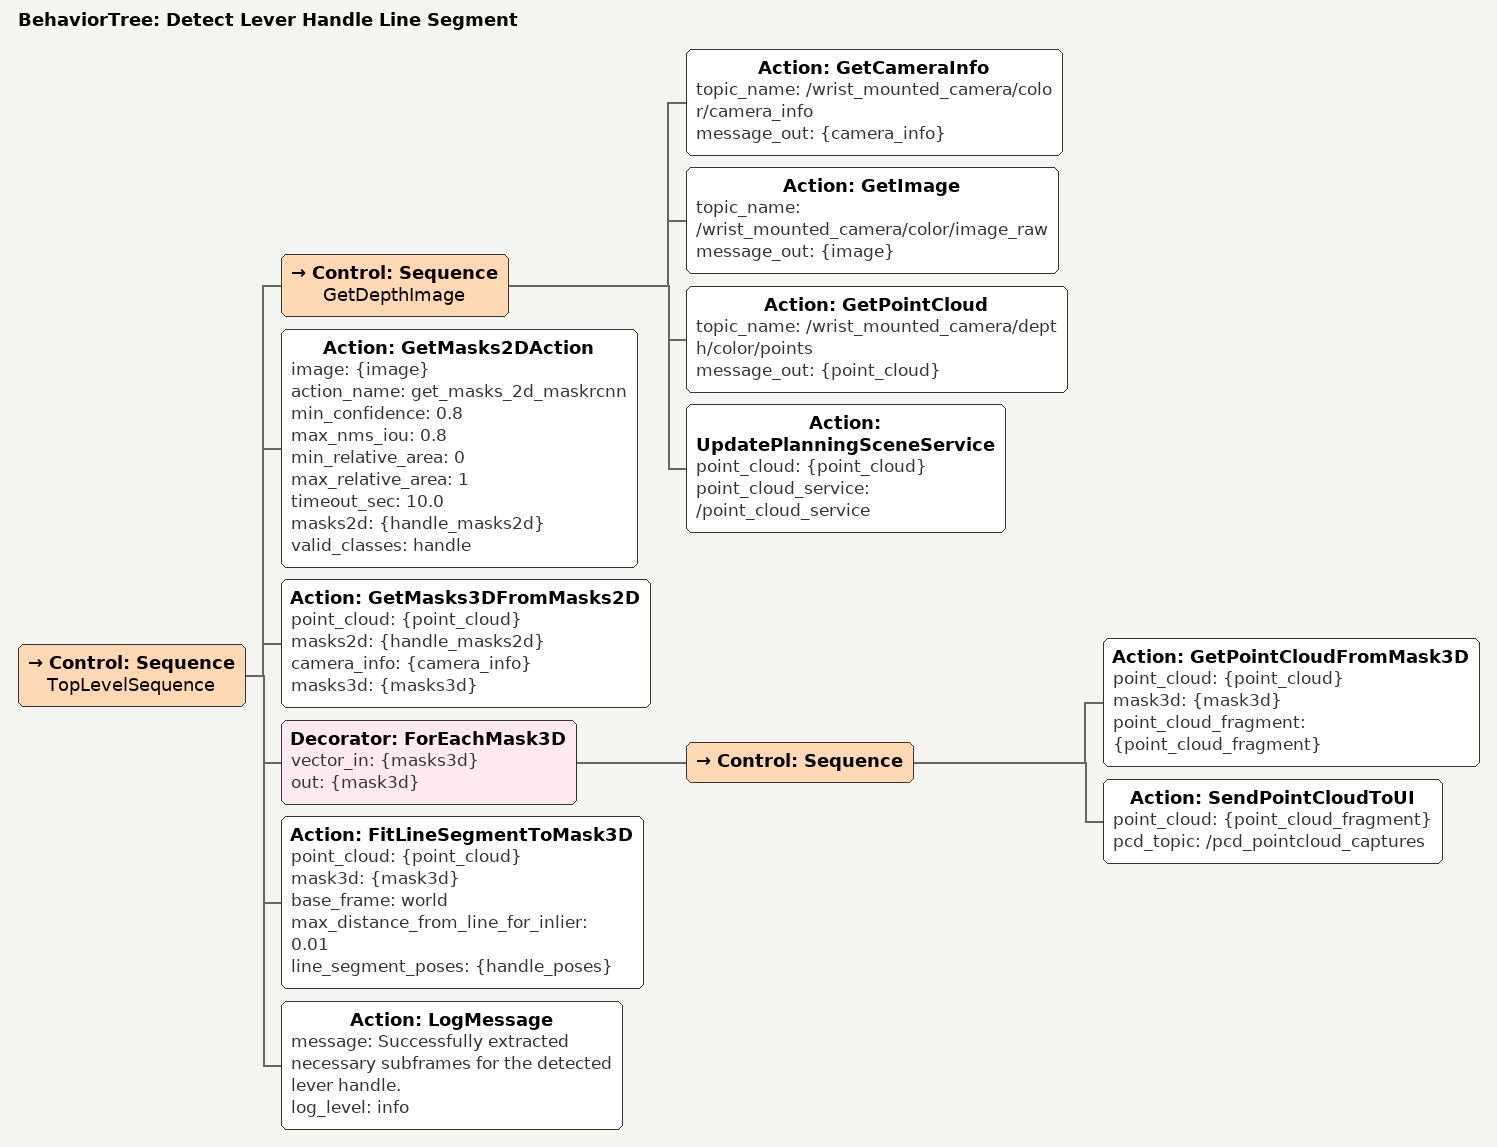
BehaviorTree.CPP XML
<?xml version='1.0' encoding='UTF-8'?>
<root BTCPP_format="4" main_tree_to_execute="Detect Lever Handle Line Segment">
  <BehaviorTree ID="Detect Lever Handle Line Segment" _description="Detects a lever-handle Line Segment from a depth image and returns 2 PoseStampeds to represent the handle.">
    <Control ID="Sequence" name="TopLevelSequence">
      <!-- Get the point cloud from the wrist camera -->
      <Control ID="Sequence" name="GetDepthImage">
        <Action ID="GetCameraInfo" topic_name="/wrist_mounted_camera/color/camera_info" message_out="{camera_info}"/>
        <Action ID="GetImage" topic_name="/wrist_mounted_camera/color/image_raw" message_out="{image}"/>
        <Action ID="GetPointCloud" topic_name="/wrist_mounted_camera/depth/color/points" message_out="{point_cloud}"/>
        <Action ID="UpdatePlanningSceneService" point_cloud="{point_cloud}" point_cloud_service="/point_cloud_service"/>
      </Control>
      <!-- Segment out 2D masks and then convert to 3D masks and visualize in UI -->
      <Action ID="GetMasks2DAction" image="{image}" action_name="get_masks_2d_maskrcnn" min_confidence="0.8" max_nms_iou="0.8" min_relative_area="0" max_relative_area="1" timeout_sec="10.0" masks2d="{handle_masks2d}" valid_classes="handle"/>
      <Action ID="GetMasks3DFromMasks2D" point_cloud="{point_cloud}" masks2d="{handle_masks2d}" camera_info="{camera_info}" masks3d="{masks3d}"/>
      <Decorator ID="ForEachMask3D" vector_in="{masks3d}" out="{mask3d}">
        <Control ID="Sequence">
          <Action ID="GetPointCloudFromMask3D" point_cloud="{point_cloud}" mask3d="{mask3d}" point_cloud_fragment="{point_cloud_fragment}"/>
          <Action ID="SendPointCloudToUI" point_cloud="{point_cloud_fragment}" pcd_topic="/pcd_pointcloud_captures"/>
        </Control>
      </Decorator>
      <!-- Fit a line segment to the 3D mask -->
      <Action ID="FitLineSegmentToMask3D" point_cloud="{point_cloud}" mask3d="{mask3d}" base_frame="world" max_distance_from_line_for_inlier="0.01" line_segment_poses="{handle_poses}"/>
      <Action ID="LogMessage" message="Successfully extracted necessary subframes for the detected lever handle." log_level="info"/>
    </Control>
  </BehaviorTree>
</root>
